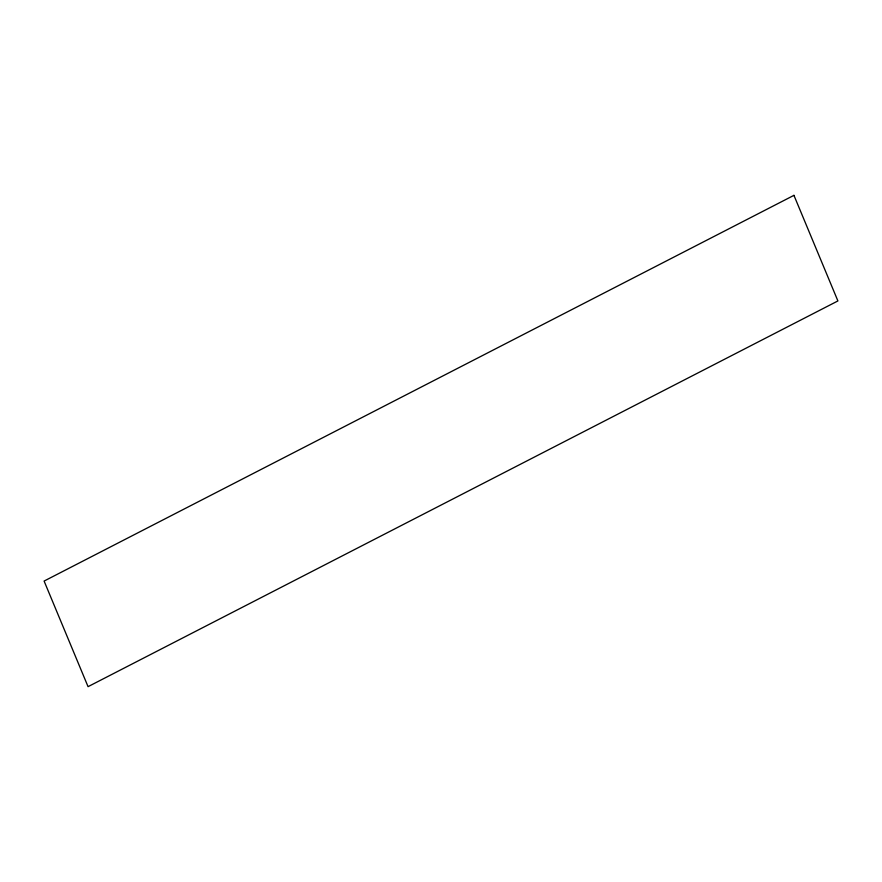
<?xml version="1.0" encoding="UTF-8"?>
<svg xmlns="http://www.w3.org/2000/svg" width="882" height="882" viewBox="0 0 882 882"><rect width="100%" height="100%" fill="white"/><g stroke="black" fill="none" stroke-linecap="round" stroke-linejoin="round"><path stroke-width="1.32" d="M793.943 195.341L44.1 581.062L88.057 686.659L837.9 300.938L793.943 195.341"/></g></svg>
